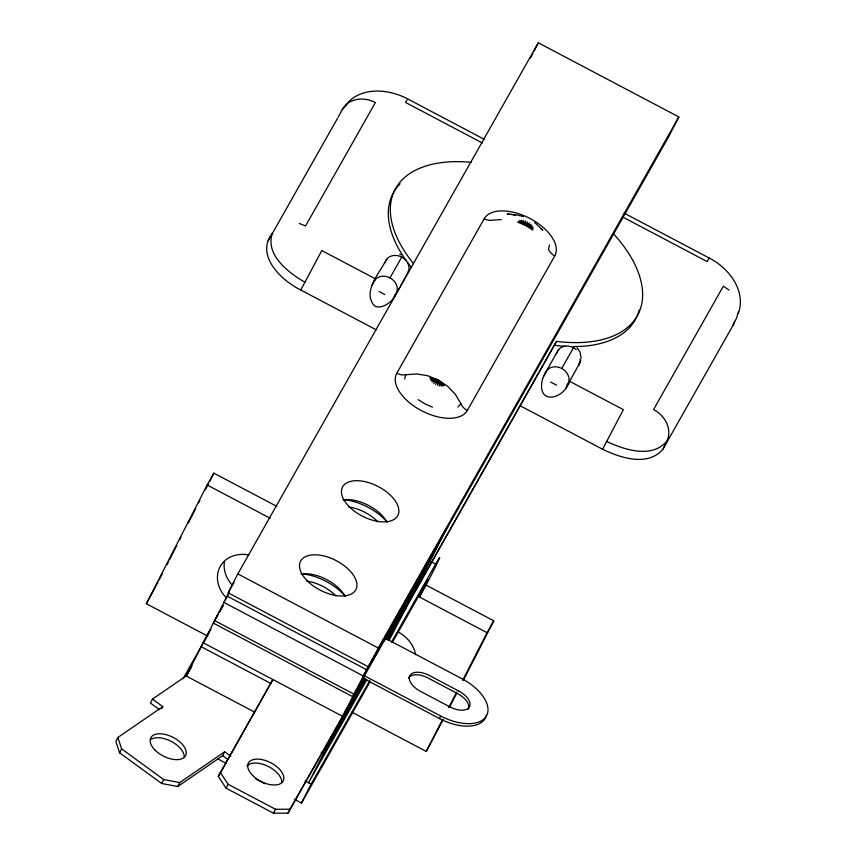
<?xml version="1.0" encoding="UTF-8"?>
<svg xmlns="http://www.w3.org/2000/svg" width="856" height="856" viewBox="0 0 856 856"><rect width="100%" height="100%" fill="white"/><g stroke="black" fill="none" stroke-linecap="round" stroke-linejoin="round"><path stroke-width="1.28" d="M581.128 358.728L580.068 351.987L577.062 347.878M520.052 405.712L602.592 449.261C620.45 457.906 648.013 467.034 663.025 449.068L732.929 325.526L736.684 317.779L738.396 311.509M437.619 385.435L438.176 379.904L427.583 375.698L416.562 373.933L405.808 374.714A12.615 10.614 29.5 0 1 396.777 373.27L484.229 218.697A39.89 21.539 27.1 0 1 530.11 218.548A39.89 21.539 27.1 0 1 554.763 255.912L467.312 410.484A39.89 21.539 27.1 0 1 421.43 410.634A39.89 21.539 27.1 0 1 396.777 373.27M542.704 378.32C535.514 405.273 563.494 400.522 569.593 381.295L623.339 409.65L602.592 449.261M404.599 379.005L405.808 374.714M549.616 244.955L548.407 249.235A12.615 10.614 29.5 0 0 554.763 255.912M545.251 373.762L545.743 372.028A12.615 10.614 29.5 0 1 561.729 368.465L573.477 347.718L576.195 349.558M738.343 313.489C746.4 290.676 728.895 268.035 709.26 258.041L624.12 213.123M580.657 360.397L578.495 365.565A12.615 6.805 27.1 0 0 578.988 363.832M300.734 289.991L304.907 282.245C288.344 272.593 264.9 254.895 272.422 233.035C254.96 255.484 281.282 280.351 300.734 289.991L376.201 329.806M732.929 325.526L734.555 321.289M386.987 259.336A12.615 6.805 27.1 0 0 385.746 260.663C379.732 272.968 361.66 292.024 374.725 306.127C381.284 308.995 388.517 303.923 392.883 299.279M542.704 378.309L545.743 372.028M663.025 449.068L666.888 441.15A26.269 22.106 29.5 0 0 653.567 409.553L723.363 286.182L728.98 289.981M207.751 636.147L146.344 603.737L207.152 485.01L213.872 473.154L276.852 506.388M157.911 582.38L146.344 603.737M159.13 580.004L162.169 574.066M167.038 564.575L168.258 562.199M169.467 559.824L176.764 545.572M179.814 539.644L181.023 537.268M188.32 523.016L195.617 508.774M198.667 502.836L199.876 500.46M205.354 489.771L208.393 483.843M209.613 481.468L213.872 473.154M159.73 709.827L150.453 703.054L152.464 699.117L162.779 706.639L117.85 737.476L115.838 741.414L119.615 752.831L161.698 783.508L177.727 786.525L222.667 755.688L224.679 751.75L230.863 756.265M119.615 752.831L121.627 748.893L117.85 737.476M161.773 708.608L162.779 706.639M228.145 592.812L237.829 573.916L538.317 42.8L678.829 116.94L669.146 135.837L368.658 666.942L228.145 592.812L234.062 582.348M229.001 592.587L186.159 675.994L152.464 699.117M392.893 299.268L396.307 293.191A12.615 10.614 29.5 0 0 389.994 277.858L401.732 257.1A12.615 10.614 29.5 0 1 408.045 272.433L401.036 285.069M530.452 58.155L532.871 53.425M534.08 51.071L538.317 42.8M161.698 783.508L163.721 779.57L179.749 782.587L224.679 751.75M177.727 786.525L179.749 782.587M218.301 776.381L272.882 679.546L218.301 776.381L226.102 788.194L273.492 813.2L288.001 813.157L364.153 678.562M226.102 788.194L228.113 784.257L220.324 772.444M273.492 813.2L275.514 809.262L290.024 809.22L364.207 678.102M288.001 813.157L290.024 809.22M340.56 720.249L308.545 782.769L366.86 679.685M369.706 663.807L342.582 716.322L203.182 642.77L211.047 628.871M368.658 666.942L378.341 648.046L678.829 116.94M384.205 640.898L385.489 638.373L461.876 678.68A39.729 21.443 27.1 0 1 486.443 715.894A39.729 21.443 27.1 0 1 440.744 716.033L364.356 675.737L363.062 678.252L439.46 718.558A39.729 21.443 27.1 0 0 486.422 715.017M294.411 799.311L301.462 803.035L311.145 784.139L369.76 680.541M442.038 536.562L445.27 530.271L443.954 532.593M407.413 605.235L389.138 640.309M409.435 601.297L447.913 526.183L363.201 675.919L223.801 602.367L229.226 592.78M419.419 597.007L426.127 585.14L493.784 620.835L487.075 632.702L419.419 597.007L427.989 579.64L392.348 642.407M426.127 585.14L429.669 578.217A50.44 0.952 -62.2 0 0 435.608 564.147L430.91 561.664M387.757 639.978L556.496 341.373A136.618 73.766 27.1 0 0 613.399 233.667M543.581 376.255L557.481 351.281A12.615 6.805 27.1 0 1 558.733 349.944M565.88 388.025L579.79 363.04A12.615 6.805 27.1 0 0 579.972 359.295M439.46 718.558L440.744 716.033M351.848 712.171L426.256 751.429L442.67 719.372M448.758 707.495L456.665 692.065M462.743 680.188L487.075 632.702M443.301 719.382L426.256 751.429M449.379 707.505L456.676 693.264M463.374 680.199L493.784 620.835M304.907 282.245L321.803 250.551L375.549 278.917L371.836 285.637M338.152 117.229L342.229 109.654L346.798 104.507M394.145 297.406L399.763 287.316M435.586 384.537L438.176 379.904L447.656 386.291L455.413 394.434L460.956 403.807A12.615 10.614 29.5 0 0 467.312 410.484M268.249 240.771L337.499 118.385M217.831 614.779L214.556 620.568L353.956 694.12M219.147 612.457L223.074 605.513M217.852 614.983L213.262 623.082L352.661 696.634L437.823 545.871M219.157 612.661L223.095 605.716M183.002 678.744L209.346 632.188M192.065 665.572L186.159 675.994L254.681 712.149M186.116 676.454L191.359 667.188M371.023 661.485L372.339 659.163M373.655 656.841L374.96 654.519M378.908 647.553L380.877 644.065M382.193 641.743L383.509 639.421M384.825 637.099L386.131 634.778M388.11 631.3L392.048 624.324M393.364 622.002L394.68 619.68M395.986 617.358L397.965 613.88M399.271 611.558L400.587 609.226M404.535 602.26L406.504 598.783M407.82 596.461L409.125 594.139M410.441 591.817L411.757 589.495M415.695 582.519L417.675 579.041M418.98 576.719L420.296 574.397M421.612 572.076L422.928 569.754M424.897 566.265L428.835 559.3M430.151 556.978L431.467 554.656M432.783 552.334L434.752 548.846M436.068 546.524L437.384 544.202M441.322 537.236L442.638 534.914M386.441 638.79L426.459 568.074M386.398 639.25L424.437 572.011M325.558 749.546L365.533 678.894M387.811 639.518L556.496 341.373M365.48 679.354L323.547 753.483L321.182 752.231M391.492 642.128L435.608 564.147M301.462 803.035L369.953 681.975M517.677 222.175L525.627 225.342L527.585 221.929M407.039 99.97L405.584 102.474L482.442 143.027M709.26 258.041L707.12 261.572L623.168 217.274M345.685 105.095C360.355 86.253 388.656 88.714 407.724 98.943L484.582 139.496M666.888 441.15C651.791 458.944 624.356 449.796 606.444 441.343M395.055 294.518L396.307 293.191M457.874 407.114L460.956 403.807M566.79 385.136L568.042 383.798A12.615 10.614 29.5 0 0 561.729 368.465M433.703 383.37L438.176 379.904L444.574 385.414M518.597 221.051L525.627 225.342L529.468 223.095M432.109 382.011L438.176 379.904L443.269 385.981M519.902 220.484L525.627 225.342L531.062 224.465M430.91 380.546L438.176 379.904L441.6 386.184M501.327 219.553L493.259 220.142A12.615 10.614 29.5 0 1 484.229 218.697M521.572 220.281L525.627 225.342L532.272 225.931M512.198 214.535L507.201 214.043L517.698 215.07L523.562 216.664M430.172 379.08L438.176 379.904L439.674 386.002M514.231 214.728L512.958 214.492L515.269 215.124M429.969 377.71L438.176 379.904M399.752 254.328L401.261 254.746M523.508 220.474L525.627 225.342L532.999 227.396M299.279 223.47L305.56 225.952L375.367 102.57A26.269 22.106 29.5 0 0 342.229 109.654M384.793 294.55L379.026 291.511M556.539 385.168L550.761 382.118M432.505 407.189L425.09 403.925L418.231 399.656M525.552 221.03L525.627 225.342L533.202 228.766M207.152 485.01L270.143 518.244M237.829 573.916L378.341 648.046M227.022 596.065L366.422 669.617M201.171 646.708L270.86 683.484M305.004 780.897L311.145 784.139M217.991 758.994L226.23 763.338M255.612 778.842L265.018 783.807M228.113 784.257L275.514 809.262M525.627 225.342L532.742 230.125M222.667 755.688L227.824 759.443M121.627 748.893L163.721 779.57M534.743 222.571L542.811 230.243L541.003 228.702M343.235 499.626A40.778 22.021 27.1 0 1 386.505 521.347M301.301 573.745A40.778 22.021 27.1 0 1 344.572 595.466M343.074 499.84A31.105 16.799 27.1 0 1 387.051 522.246M301.141 573.959A31.105 16.799 27.1 0 1 345.118 596.365M348.788 507.009A29.842 16.114 27.1 0 1 377.913 521.903M306.844 581.138A29.842 16.114 27.1 0 1 335.98 596.022M408.654 678.048A16.81 9.074 27.1 0 1 428 677.995L457.735 693.681A16.81 9.074 27.1 0 1 468.136 709.431M384.451 263.188A12.615 6.805 27.1 0 1 385.703 261.85M556.186 353.796A12.615 6.805 27.1 0 1 557.438 352.458M373.997 281.421A12.615 10.614 29.5 0 1 389.994 277.858M408.537 270.699A12.615 6.805 27.1 0 1 408.045 272.433M385.746 260.663A12.615 10.614 29.5 0 1 401.732 257.1M557.481 351.281A12.615 10.614 29.5 0 1 573.477 347.718M247.01 766.109A19.549 10.55 27.1 0 1 267.447 766.034A19.549 10.55 27.1 0 1 281.817 782.416M639.218 310.022A136.618 73.766 27.1 0 1 573.253 346.562M565.345 346.316A136.618 73.766 27.1 0 1 554.474 345.31M411.597 267.639A136.618 73.766 27.1 0 1 407.542 262.418M406.022 260.32A136.618 73.766 27.1 0 1 400.052 183.837M413.619 263.702A136.618 73.766 27.1 0 1 471.217 162.308M150.838 739.466A19.549 10.55 27.1 0 1 171.382 741.457A19.549 10.55 27.1 0 1 184.222 757.078M226.658 598.151A30.688 25.819 29.5 0 1 219.864 567.132A30.688 25.819 29.5 0 1 248.796 554.945M398.179 632.006A30.688 25.819 29.5 0 1 415.62 654.722M232.447 585.343A30.688 25.819 29.5 0 1 224.454 561.707M459.03 691.167L429.295 675.47A16.81 9.074 27.1 0 0 409.949 675.534A16.81 9.074 27.1 0 0 420.339 691.284L450.085 706.97A16.81 9.074 27.1 0 0 469.42 706.917A16.81 9.074 27.1 0 0 459.03 691.167M349.227 506.688A31.105 16.799 27.1 0 0 397.655 515.793A31.105 16.799 27.1 0 0 363.565 481.361A31.105 16.799 27.1 0 0 349.227 506.688M307.293 580.817A31.105 16.799 27.1 0 0 355.721 589.912A31.105 16.799 27.1 0 0 321.621 555.48A31.105 16.799 27.1 0 0 307.293 580.817M252.648 775.45A19.549 10.55 27.1 0 0 283.079 781.175A19.549 10.55 27.1 0 0 261.658 759.529A19.549 10.55 27.1 0 0 252.648 775.45M155.054 750.113A19.549 10.55 27.1 0 0 185.484 755.837A19.549 10.55 27.1 0 0 164.063 734.191A19.549 10.55 27.1 0 0 155.054 750.113"/></g></svg>
